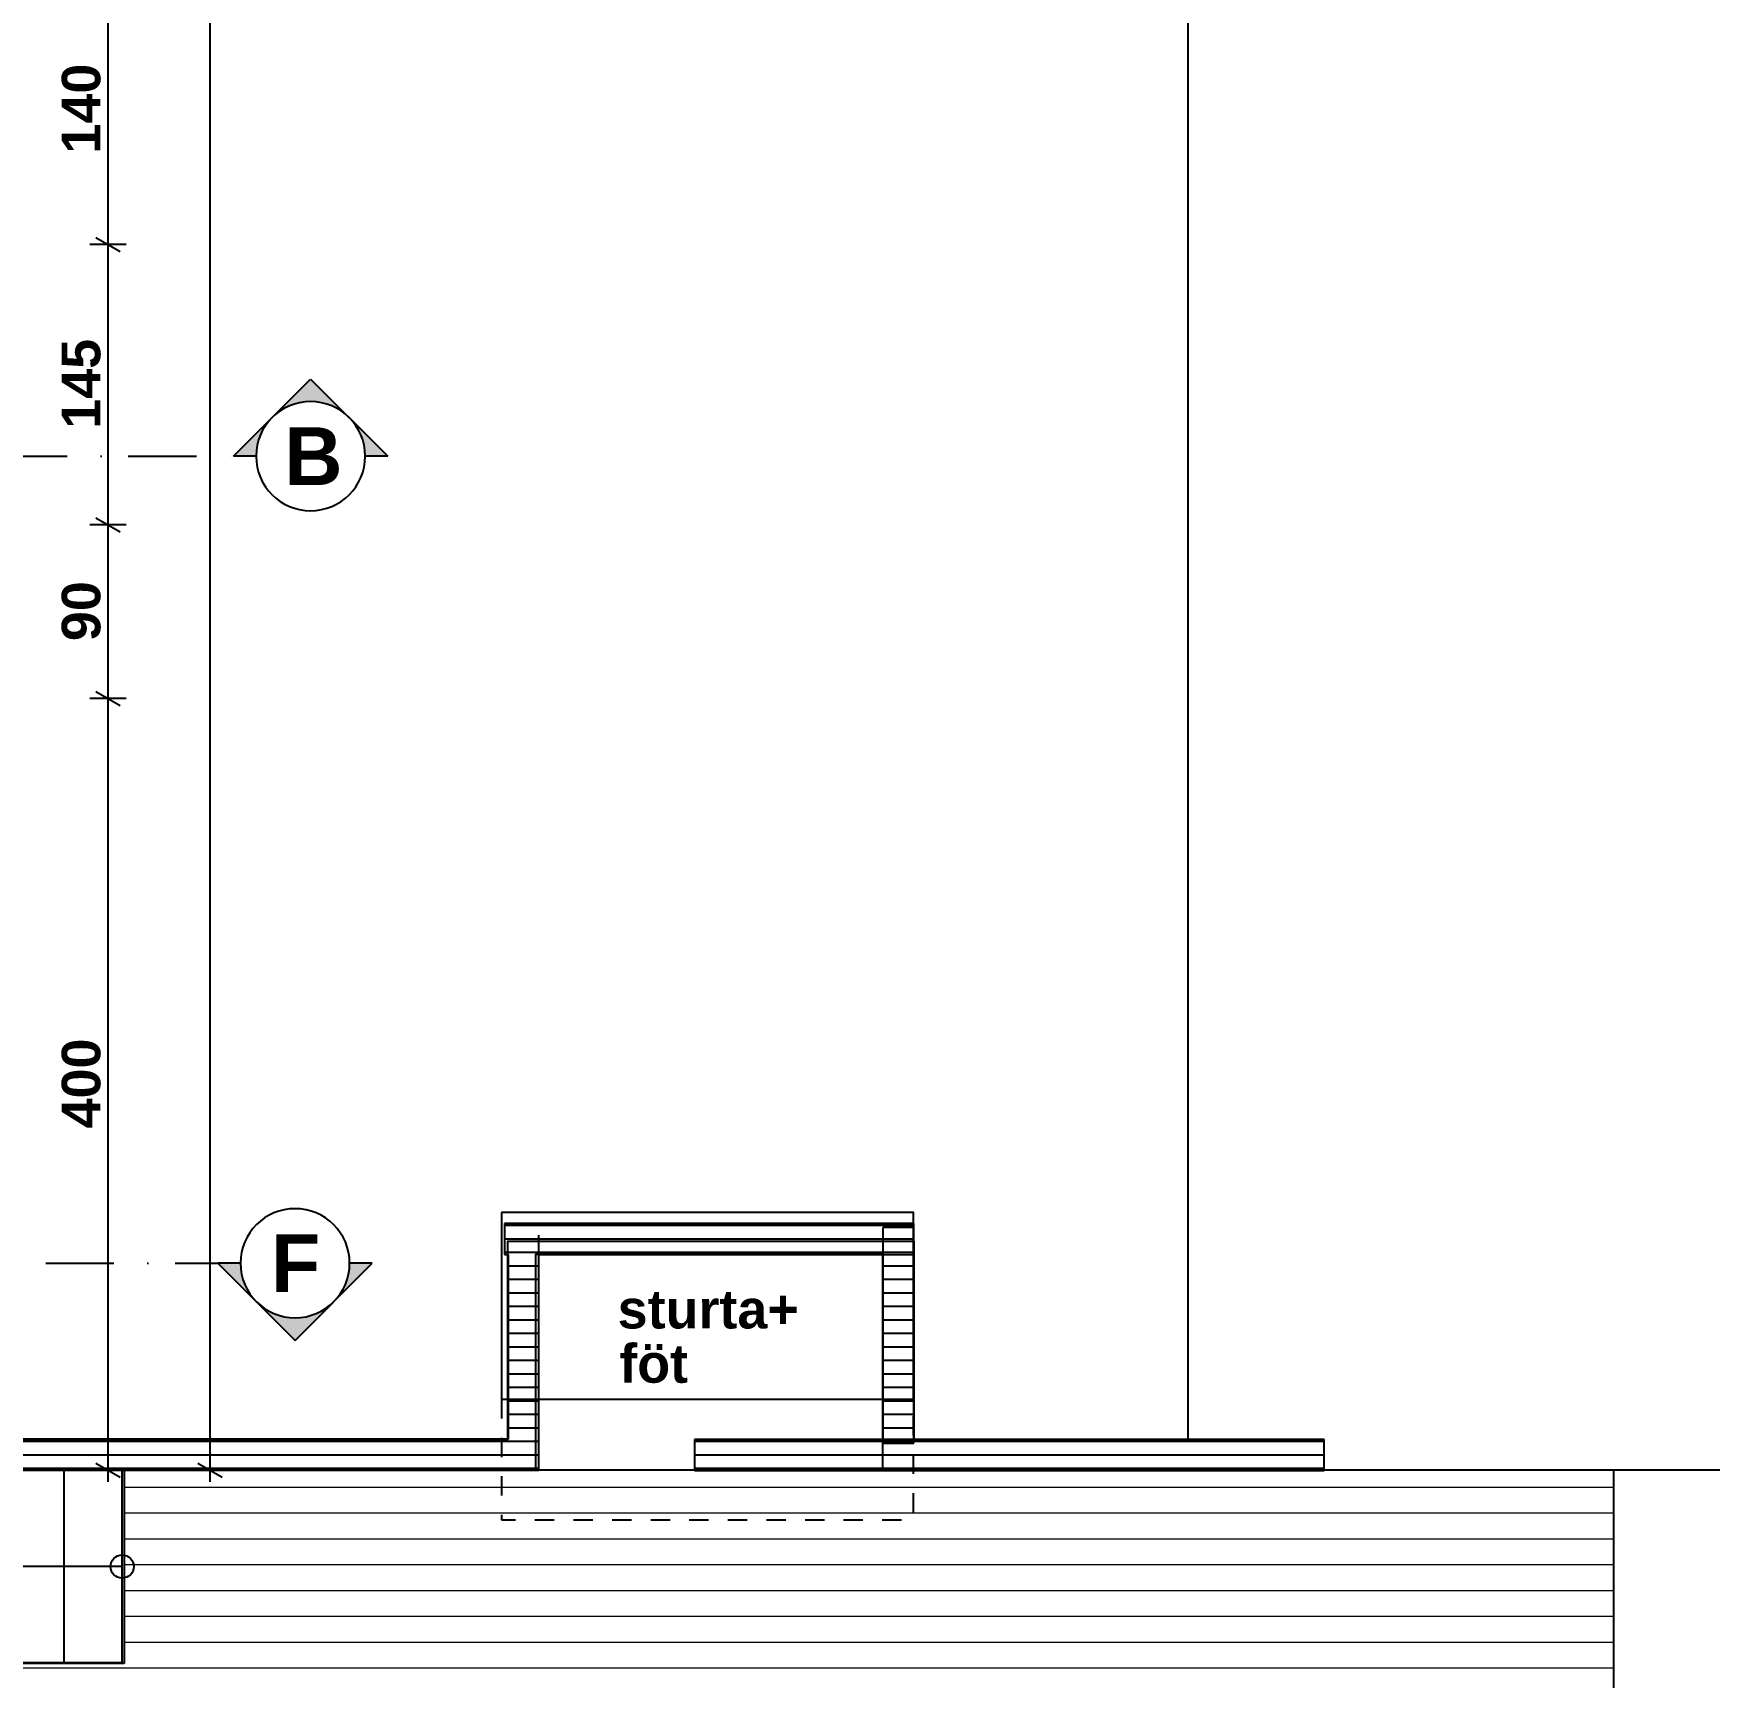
# Model space of a CAD drawing. Header units: millimetres. Extents: x -242231 to 419123, y -2399 to 525285.
# Drawn here: x -114081 to -105394, y 143649 to 152173 of the extents above; entities that cross this region are included whole.
import ezdxf

# ---------------------------------------------------------------- set-up
doc = ezdxf.new("R2010")
doc.units = ezdxf.units.MM
doc.linetypes.add('Dot & Dashed', pattern=[670.277762, 352.777767, -176.388884, 0, -141.111112])
doc.linetypes.add('Short dashed', pattern=[200, 100, -100])
doc.styles.add('GENERATED_STYLE_1', font='swissb.ttf')
pattern_1 = [(0, (-125991.2, 141233.89), (0, 70), [])]

msp = doc.modelspace()

# ---------------------------------------------------------------- hatches: boundary and pattern name
at = {"linetype": 'Continuous'}
for points in [[(-112361.871, 149981.287, 1), (-112927.556, 149981.287), (-113044.714, 149981.287), (-112644.714, 150381.287), (-112244.714, 149981.287)], [(-112442.511, 145796.917, -1), (-113008.197, 145796.917), (-113125.354, 145796.917), (-112725.354, 145396.917), (-112325.354, 145796.917)]]:
    msp.add_hatch(color=256, dxfattribs=at).paths.add_polyline_path(points, flags=0)
at = {"linetype": 'Continuous', "lineweight": 25}
h = msp.add_hatch(dxfattribs=at)
h.set_pattern_fill('50__', color=251, style=0, pattern_type=2)
h.set_pattern_definition(pattern_1)
h.paths.add_polyline_path([(-111639.472, 145843.058), (-109518.303, 145843.058), (-109518.303, 146003.058), (-111639.472, 146003.058)], flags=0)
h = msp.add_hatch(dxfattribs=at)
h.set_pattern_fill('50__', color=251, style=0, pattern_type=2)
h.set_pattern_definition(pattern_1)
h.paths.add_polyline_path([(-109518.303, 144864.402), (-109518.303, 145982.716), (-109678.303, 145982.716), (-109678.303, 144864.402)], flags=0)
h = msp.add_hatch(dxfattribs=at)
h.set_pattern_fill('50__', color=251, style=0, pattern_type=2)
h.set_pattern_definition(pattern_1)
h.paths.add_polyline_path([(-111461.427, 144724.681), (-111461.427, 145843.058), (-111621.427, 145843.058), (-111621.427, 144884.665)], flags=0)
h = msp.add_hatch(dxfattribs=at)
h.set_pattern_fill('50__', color=251, style=0, pattern_type=2)
h.set_pattern_definition(pattern_1)
h.paths.add_polyline_path([(-115249.529, 144724.293), (-111461.427, 144724.681), (-111621.427, 144884.665), (-115249.546, 144884.293)], flags=0)
h = msp.add_hatch(dxfattribs=at)
h.set_pattern_fill('50__', color=251, style=0, pattern_type=2)
h.set_pattern_definition(pattern_1)
h.paths.add_polyline_path([(-110654.343, 144723.072), (-107391.151, 144723.072), (-107391.151, 144883.072), (-110654.343, 144883.072)], flags=0)

# ---------------------------------------------------------------- linework, layer by layer
at = {"linetype": 'Continuous'}
for p, q in [((-113166.188, 144724.309), (-113166.188, 161423.641)), ((-113694.738, 151079.122), (-113694.738, 152479.122)), ((-113600.988, 151079.122), (-113788.488, 151079.122)), ((-113600.988, 151079.122), (-113788.488, 151079.122)), ((-113757.238, 151115.206), (-113632.238, 151043.037)), ((-113757.238, 151115.206), (-113632.238, 151043.037)), ((-113694.738, 149625), (-113694.738, 151079.122)), ((-113044.714, 149981.287), (-112644.714, 150381.287)), ((-112644.714, 150381.287), (-112244.714, 149981.287)), ((-112927.556, 149981.287), (-113044.714, 149981.287)), ((-112244.714, 149981.287), (-112361.871, 149981.287)), ((-113600.988, 149625), (-113788.488, 149625)), ((-113600.988, 149625), (-113788.488, 149625)), ((-113757.238, 149661.084), (-113632.238, 149588.915)), ((-113757.238, 149661.084), (-113632.238, 149588.915)), ((-113694.738, 148725), (-113694.738, 149625)), ((-113600.988, 148725), (-113788.488, 148725)), ((-113600.988, 148725), (-113788.488, 148725)), ((-113757.238, 148761.084), (-113632.238, 148688.915)), ((-113757.238, 148761.084), (-113632.238, 148688.915)), ((-113694.738, 144724.309), (-113694.738, 148725)), ((-109518.303, 146003.058), (-111639.472, 146003.058)), ((-111639.472, 146003.058), (-111639.472, 145843.058)), ((-111461.427, 145157.956), (-111461.427, 145943.273)), ((-109518.303, 145982.716), (-109678.303, 145982.716)), ((-109678.303, 145982.716), (-109678.303, 144864.402)), ((-109518.303, 145843.058), (-109518.303, 146003.058)), ((-109518.303, 144864.402), (-109518.303, 145982.716)), ((-113008.197, 145796.917), (-113125.354, 145796.917)), ((-113125.354, 145796.917), (-112725.354, 145396.917)), ((-112725.354, 145396.917), (-112325.354, 145796.917)), ((-112325.354, 145796.917), (-112442.511, 145796.917)), ((-111639.472, 145843.058), (-111621.427, 145843.058)), ((-111621.427, 145843.058), (-111621.427, 144884.665)), ((-111461.427, 145843.058), (-109518.303, 145843.058)), ((-111461.427, 144724.681), (-111461.427, 145843.058)), ((-109678.303, 145843.058), (-111461.427, 145843.058)), ((-109678.303, 145074.088), (-109678.303, 145843.058)), ((-111621.427, 144884.665), (-115249.546, 144884.293)), ((-107391.151, 144883.072), (-110654.343, 144883.072)), ((-110654.343, 144883.072), (-110654.343, 144723.072)), ((-109678.303, 144864.402), (-109518.303, 144864.402)), ((-107391.151, 144723.072), (-107391.151, 144883.072)), ((-112524.775, 144724.309), (-132686.061, 144724.309)), ((-113621.625, 144724.319), (-115731.425, 144724.319)), ((-115249.529, 144724.293), (-111461.427, 144724.681)), ((-113923.025, 143724.319), (-113923.025, 144724.319)), ((-113600.988, 144724.309), (-113788.488, 144724.309)), ((-113757.238, 144760.394), (-113632.238, 144688.225)), ((-113694.738, 144663.184), (-113694.738, 144724.309)), ((-113621.625, 143724.319), (-113621.625, 144724.319)), ((-113621.625, 143724.319), (-113621.625, 144724.319)), ((-105890.698, 144724.309), (-113611.095, 144724.309)), ((-113611.095, 144724.309), (-113611.095, 143722.378)), ((-113072.438, 144724.309), (-113259.938, 144724.309)), ((-113228.688, 144760.394), (-113103.688, 144688.225)), ((-113166.188, 144663.184), (-113166.188, 144724.309)), ((-110654.343, 144723.072), (-107391.151, 144723.072)), ((-105890.698, 142460.796), (-105890.698, 144724.309)), ((-113621.625, 144224.319), (-115430.025, 144224.319)), ((-113621.625, 143724.319), (-115731.425, 143724.319)), ((-113611.095, 143722.378), (-115260.364, 143722.378))]:
    msp.add_line(p, q, dxfattribs=at)
at = {"linetype": 'Dot & Dashed'}
for p, q in [((-131019.556, 149981.287), (-113044.714, 149981.287)), ((-142173.605, 145796.917), (-113125.354, 145796.917))]:
    msp.add_line(p, q, dxfattribs=at)
at = {"color": 9, "linetype": 'Continuous', "lineweight": 18}
for p, q in [((-113611.095, 144636.343), (-105890.698, 144636.343)), ((-113611.095, 144502.343), (-105890.698, 144502.343)), ((-113611.095, 144368.343), (-105890.698, 144368.343)), ((-113611.095, 144234.343), (-105890.698, 144234.343)), ((-113611.095, 144100.343), (-105890.698, 144100.343)), ((-113611.095, 143966.343), (-105890.698, 143966.343)), ((-113611.095, 143832.343), (-105890.698, 143832.343)), ((-115260.364, 143698.343), (-105890.698, 143698.343))]:
    msp.add_line(p, q, dxfattribs=at)
at = {"linetype": 'Continuous', "flags": 128}
msp.add_lwpolyline([(-120759.39, 159143.187), (-115430.025, 159143.187), (-115430.025, 144724.319), (-115260.364, 144724.319), (-115260.364, 144883.079), (-111622.685, 144883.074), (-111622.685, 145910.94), (-109518.435, 145910.94), (-109518.435, 144883.073), (-108096.979, 144883.069), (-108096.979, 165098.049), (-136640.8, 165098.049)], dxfattribs=at)
for points in [[(-111656.156, 146060.552), (-111656.156, 145092.183), (-109520.21, 145092.183), (-109520.21, 146060.552)], [(-99369.643, 144724.309), (-109678.303, 144724.309), (-109678.303, 145843.058), (-111479.472, 145843.058), (-111479.472, 144724.309), (-115864.558, 144724.309), (-115864.558, 143723.867), (-115260.364, 143723.867), (-115260.364, 139175.388), (-99369.643, 139175.388)]]:
    msp.add_lwpolyline(points, close=True, dxfattribs=at)
at = {"linetype": 'Short dashed', "flags": 128}
msp.add_lwpolyline([(-111656.156, 145092.183), (-111656.156, 144466.309), (-109520.21, 144466.309), (-109520.21, 145092.183)], dxfattribs=at)
at = {"linetype": 'Continuous'}
msp.add_circle((-113621.625, 144224.319), 60, dxfattribs=at)
for centre, start, end in [((-112644.714, 149981.287), 0, 180), ((-112644.714, 149981.287), 180, 0), ((-112725.354, 145796.917), 0, 180), ((-112725.354, 145796.917), 180, 0)]:
    msp.add_arc(centre, 282.843, start, end, dxfattribs=at)
for p in [(-112927.556, 149981.287), (-113008.197, 145796.917)]:
    msp.add_point(p, dxfattribs=at)

# ---------------------------------------------------------------- texts
at = {"style": 'GENERATED_STYLE_1'}
for s, p in [('sturta+', (-111053.674, 145458.721)), ('föt', (-111044.984, 145177.196))]:
    msp.add_text(s, height=199.9999, dxfattribs=at).set_placement(p)
at = {"char_height": 200, "attachment_point": 1, "rotation": 90, "style": 'GENERATED_STYLE_1'}
for s, insert in [('{140}', (-113934.738, 151550.305)), ('{145}', (-113934.738, 150123.244)), ('{90}', (-113934.738, 149022.455)), ('{400}', (-113934.738, 146495.838))]:
    msp.add_mtext(s, dxfattribs=dict(at, insert=insert))
at = {"linetype": 'Continuous', "char_height": 300, "attachment_point": 7, "style": 'GENERATED_STYLE_1'}
for s, insert in [('{B}', (-112781.925, 149831.29)), ('{F}', (-112851.013, 145646.92))]:
    msp.add_mtext(s, dxfattribs=dict(at, insert=insert))

doc.saveas('drawing.dxf')
